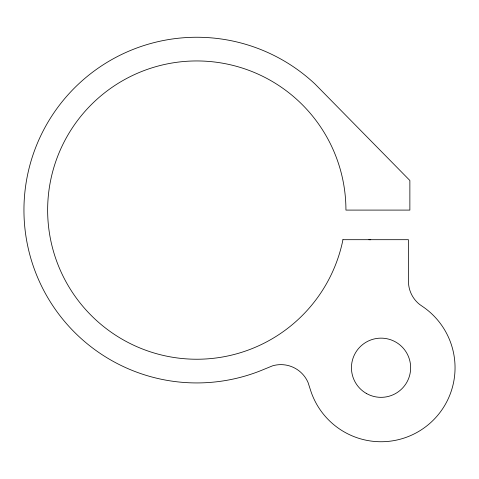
<?xml version="1.0" encoding="UTF-8"?>
<svg xmlns="http://www.w3.org/2000/svg" width="479" height="479" viewBox="0 0 479 479"><rect width="100%" height="100%" fill="white"/><g stroke="black" fill="none" stroke-linecap="round" stroke-linejoin="round"><path stroke-width="0.72" d="M368.89 239.698A12.879 1.305 5.9 0 1 370.752 239.734M342.904 239.692L342.383 242.428A149.149 149.149 0 0 1 104.254 327.067A149.149 149.149 0 0 1 131.809 75.844A149.149 149.149 0 0 1 345.934 210.095L409.868 210.095L409.868 180.493L315.104 84.1A172.835 172.835 0 0 0 89.429 74.64A172.835 172.835 0 0 0 47.104 296.513A172.835 172.835 0 0 0 260.414 370.794L272.593 365.818A29.584 29.584 0 0 1 308.099 382.601L310.673 390.613A74 74 0 0 0 424.544 427.609A74 74 0 0 0 424.544 307.877L419.682 304.494A29.59 29.59 0 0 1 408.449 281.179L408.449 239.692L342.904 239.692M366.249 393.379A29.602 29.602 0 0 0 410.647 367.74A29.602 29.602 0 0 0 366.249 342.108A29.602 29.602 0 0 0 366.249 393.379"/></g></svg>
